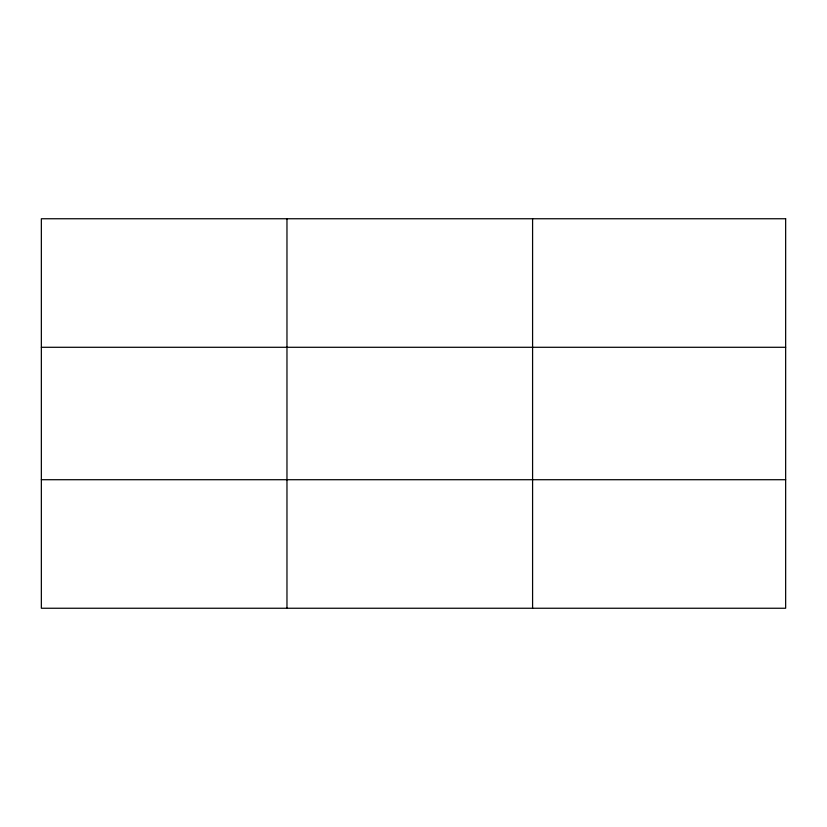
<?xml version="1.0" encoding="UTF-8"?>
<svg xmlns="http://www.w3.org/2000/svg" width="827" height="827" viewBox="0 0 827 827"><rect width="100%" height="100%" fill="white"/><g stroke="black" fill="none" stroke-linecap="round" stroke-linejoin="round"><path stroke-width="1.24" d="M286.969 218.752L286.969 608.248M532.588 218.752L532.588 608.248M41.35 347.288L785.65 347.288M41.35 479.712L785.65 479.712M785.65 218.752L785.65 608.248L41.35 608.248L41.35 218.752L785.65 218.752"/></g></svg>
